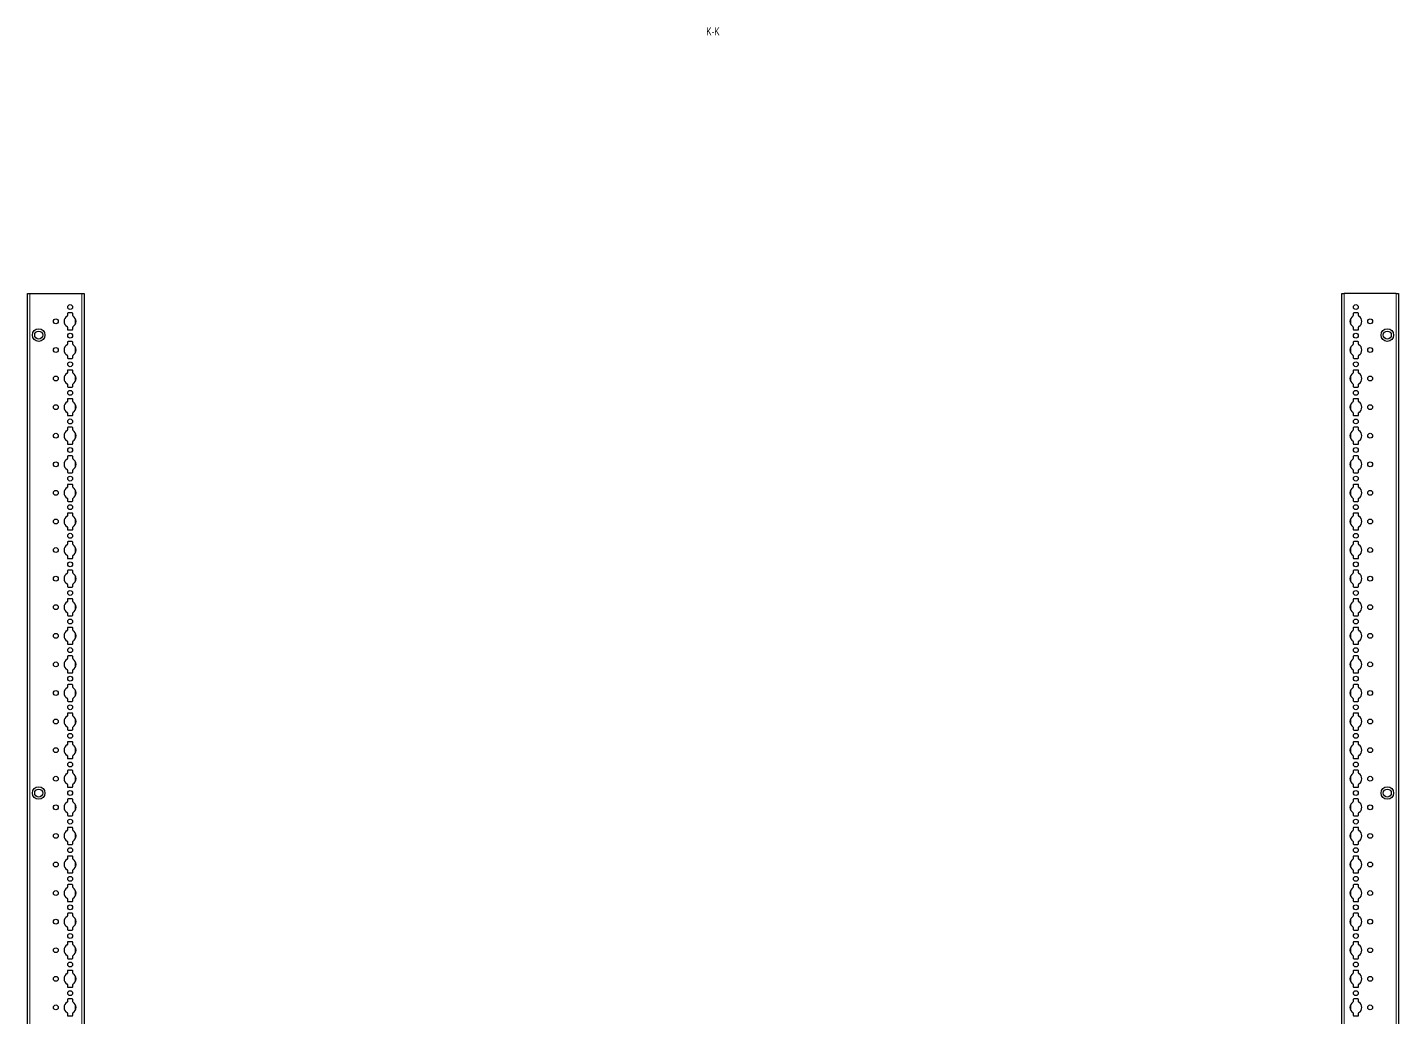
# Model space of a CAD drawing. Header units: millimetres. Extents: x -199 to 5201, y -2247 to 1507.
# Drawn here: x 4002 to 5201, y 14 to 880 of the extents above; entities that cross this region are included whole.
import ezdxf

# ---------------------------------------------------------------- set-up
doc = ezdxf.new("R2010")
doc.units = ezdxf.units.MM
doc.layers.add('FORMAT', color=7, linetype='Continuous')
doc.styles.add('SLDTEXTSTYLE0', font='TXT', dxfattribs={"width": 0.75})

msp = doc.modelspace()

# ---------------------------------------------------------------- linework, layer by layer
at = {"color": 7, "linetype": 'Continuous', "lineweight": 25}
for p, q in [((4001.63, -851.79), (4001.63, 647.21)), ((4001.63, 647.21), (4003.63, 647.21)), ((4003.63, 647.21), (4049.33, 647.21)), ((4049.33, 647.21), (4051.33, 647.21)), ((4051.33, 647.21), (4051.33, -851.79)), ((5151.33, -851.79), (5151.33, 647.21)), ((5151.33, 647.21), (5153.33, 647.21)), ((5199.03, 647.21), (5153.33, 647.21)), ((5199.03, 647.21), (5201.03, 647.21)), ((5201.03, 647.21), (5201.03, -851.79)), ((4036.68, 629.61), (4036.68, 627.73)), ((4040.78, 630.11), (4037.18, 630.11)), ((4041.28, 627.73), (4041.28, 629.61)), ((5161.38, 629.61), (5161.38, 627.73)), ((5165.48, 630.11), (5161.88, 630.11)), ((5165.98, 627.73), (5165.98, 629.61)), ((4036.68, 617.68), (4036.68, 615.81)), ((4037.18, 615.31), (4040.78, 615.31)), ((4041.28, 615.81), (4041.28, 617.68)), ((5161.38, 617.68), (5161.38, 615.81)), ((5161.88, 615.31), (5165.48, 615.31)), ((5165.98, 615.81), (5165.98, 617.68)), ((4036.68, 604.61), (4036.68, 602.73)), ((4040.78, 605.11), (4037.18, 605.11)), ((4041.28, 602.73), (4041.28, 604.61)), ((5161.38, 604.61), (5161.38, 602.73)), ((5165.48, 605.11), (5161.88, 605.11)), ((5165.98, 602.73), (5165.98, 604.61)), ((4036.68, 592.68), (4036.68, 590.81)), ((4037.18, 590.31), (4040.78, 590.31)), ((4041.28, 590.81), (4041.28, 592.68)), ((5161.38, 592.68), (5161.38, 590.81)), ((5161.88, 590.31), (5165.48, 590.31)), ((5165.98, 590.81), (5165.98, 592.68)), ((4036.68, 579.61), (4036.68, 577.73)), ((4040.78, 580.11), (4037.18, 580.11)), ((4041.28, 577.73), (4041.28, 579.61)), ((5161.38, 579.61), (5161.38, 577.73)), ((5165.48, 580.11), (5161.88, 580.11)), ((5165.98, 577.73), (5165.98, 579.61)), ((4036.68, 567.68), (4036.68, 565.81)), ((4037.18, 565.31), (4040.78, 565.31)), ((4041.28, 565.81), (4041.28, 567.68)), ((5161.38, 567.68), (5161.38, 565.81)), ((5161.88, 565.31), (5165.48, 565.31)), ((5165.98, 565.81), (5165.98, 567.68)), ((4036.68, 554.61), (4036.68, 552.73)), ((4040.78, 555.11), (4037.18, 555.11)), ((4041.28, 552.73), (4041.28, 554.61)), ((5161.38, 554.61), (5161.38, 552.73)), ((5165.48, 555.11), (5161.88, 555.11)), ((5165.98, 552.73), (5165.98, 554.61)), ((4036.68, 542.68), (4036.68, 540.81)), ((4037.18, 540.31), (4040.78, 540.31)), ((4041.28, 540.81), (4041.28, 542.68)), ((5161.38, 542.68), (5161.38, 540.81)), ((5161.88, 540.31), (5165.48, 540.31)), ((5165.98, 540.81), (5165.98, 542.68)), ((4036.68, 529.61), (4036.68, 527.73)), ((4040.78, 530.11), (4037.18, 530.11)), ((4041.28, 527.73), (4041.28, 529.61)), ((5161.38, 529.61), (5161.38, 527.73)), ((5165.48, 530.11), (5161.88, 530.11)), ((5165.98, 527.73), (5165.98, 529.61)), ((4036.68, 517.68), (4036.68, 515.81)), ((4041.28, 515.81), (4041.28, 517.68)), ((5161.38, 517.68), (5161.38, 515.81)), ((5165.98, 515.81), (5165.98, 517.68)), ((4036.68, 504.61), (4036.68, 502.73)), ((4037.18, 515.31), (4040.78, 515.31)), ((4040.78, 505.11), (4037.18, 505.11)), ((4041.28, 502.73), (4041.28, 504.61)), ((5161.38, 504.61), (5161.38, 502.73)), ((5161.88, 515.31), (5165.48, 515.31)), ((5165.48, 505.11), (5161.88, 505.11)), ((5165.98, 502.73), (5165.98, 504.61)), ((4036.68, 492.68), (4036.68, 490.81)), ((4041.28, 490.81), (4041.28, 492.68)), ((5161.38, 492.68), (5161.38, 490.81)), ((5165.98, 490.81), (5165.98, 492.68)), ((4037.18, 490.31), (4040.78, 490.31)), ((4040.78, 480.11), (4037.18, 480.11)), ((5161.88, 490.31), (5165.48, 490.31)), ((5165.48, 480.11), (5161.88, 480.11)), ((4036.68, 479.61), (4036.68, 477.73)), ((4041.28, 477.73), (4041.28, 479.61)), ((5161.38, 479.61), (5161.38, 477.73)), ((5165.98, 477.73), (5165.98, 479.61)), ((4036.68, 467.68), (4036.68, 465.81)), ((4037.18, 465.31), (4040.78, 465.31)), ((4041.28, 465.81), (4041.28, 467.68)), ((5161.38, 467.68), (5161.38, 465.81)), ((5161.88, 465.31), (5165.48, 465.31)), ((5165.98, 465.81), (5165.98, 467.68)), ((4036.68, 454.61), (4036.68, 452.73)), ((4040.78, 455.11), (4037.18, 455.11)), ((4041.28, 452.73), (4041.28, 454.61)), ((5161.38, 454.61), (5161.38, 452.73)), ((5165.48, 455.11), (5161.88, 455.11)), ((5165.98, 452.73), (5165.98, 454.61)), ((4036.68, 442.68), (4036.68, 440.81)), ((4037.18, 440.31), (4040.78, 440.31)), ((4041.28, 440.81), (4041.28, 442.68)), ((5161.38, 442.68), (5161.38, 440.81)), ((5161.88, 440.31), (5165.48, 440.31)), ((5165.98, 440.81), (5165.98, 442.68)), ((4036.68, 429.61), (4036.68, 427.73)), ((4040.78, 430.11), (4037.18, 430.11)), ((4041.28, 427.73), (4041.28, 429.61)), ((5161.38, 429.61), (5161.38, 427.73)), ((5165.48, 430.11), (5161.88, 430.11)), ((5165.98, 427.73), (5165.98, 429.61)), ((4036.68, 417.68), (4036.68, 415.81)), ((4037.18, 415.31), (4040.78, 415.31)), ((4041.28, 415.81), (4041.28, 417.68)), ((5161.38, 417.68), (5161.38, 415.81)), ((5161.88, 415.31), (5165.48, 415.31)), ((5165.98, 415.81), (5165.98, 417.68)), ((4036.68, 404.61), (4036.68, 402.73)), ((4040.78, 405.11), (4037.18, 405.11)), ((4041.28, 402.73), (4041.28, 404.61)), ((5161.38, 404.61), (5161.38, 402.73)), ((5165.48, 405.11), (5161.88, 405.11)), ((5165.98, 402.73), (5165.98, 404.61)), ((4036.68, 392.68), (4036.68, 390.81)), ((4037.18, 390.31), (4040.78, 390.31)), ((4041.28, 390.81), (4041.28, 392.68)), ((5161.38, 392.68), (5161.38, 390.81)), ((5161.88, 390.31), (5165.48, 390.31)), ((5165.98, 390.81), (5165.98, 392.68)), ((4036.68, 379.61), (4036.68, 377.73)), ((4040.78, 380.11), (4037.18, 380.11)), ((4041.28, 377.73), (4041.28, 379.61)), ((5161.38, 379.61), (5161.38, 377.73)), ((5165.48, 380.11), (5161.88, 380.11)), ((5165.98, 377.73), (5165.98, 379.61)), ((4036.68, 367.68), (4036.68, 365.81)), ((4037.18, 365.31), (4040.78, 365.31)), ((4041.28, 365.81), (4041.28, 367.68)), ((5161.38, 367.68), (5161.38, 365.81)), ((5161.88, 365.31), (5165.48, 365.31)), ((5165.98, 365.81), (5165.98, 367.68)), ((4036.68, 354.61), (4036.68, 352.73)), ((4040.78, 355.11), (4037.18, 355.11)), ((4041.28, 352.73), (4041.28, 354.61)), ((5161.38, 354.61), (5161.38, 352.73)), ((5165.48, 355.11), (5161.88, 355.11)), ((5165.98, 352.73), (5165.98, 354.61)), ((4036.68, 342.68), (4036.68, 340.81)), ((4037.18, 340.31), (4040.78, 340.31)), ((4041.28, 340.81), (4041.28, 342.68)), ((5161.38, 342.68), (5161.38, 340.81)), ((5161.88, 340.31), (5165.48, 340.31)), ((5165.98, 340.81), (5165.98, 342.68)), ((4036.68, 329.61), (4036.68, 327.73)), ((4040.78, 330.11), (4037.18, 330.11)), ((4041.28, 327.73), (4041.28, 329.61)), ((5161.38, 329.61), (5161.38, 327.73)), ((5165.48, 330.11), (5161.88, 330.11)), ((5165.98, 327.73), (5165.98, 329.61)), ((4036.68, 317.68), (4036.68, 315.81)), ((4037.18, 315.31), (4040.78, 315.31)), ((4041.28, 315.81), (4041.28, 317.68)), ((5161.38, 317.68), (5161.38, 315.81)), ((5161.88, 315.31), (5165.48, 315.31)), ((5165.98, 315.81), (5165.98, 317.68)), ((4036.68, 304.61), (4036.68, 302.73)), ((4040.78, 305.11), (4037.18, 305.11)), ((4041.28, 302.73), (4041.28, 304.61)), ((5161.38, 304.61), (5161.38, 302.73)), ((5165.48, 305.11), (5161.88, 305.11)), ((5165.98, 302.73), (5165.98, 304.61)), ((4036.68, 292.68), (4036.68, 290.81)), ((4037.18, 290.31), (4040.78, 290.31)), ((4041.28, 290.81), (4041.28, 292.68)), ((5161.38, 292.68), (5161.38, 290.81)), ((5161.88, 290.31), (5165.48, 290.31)), ((5165.98, 290.81), (5165.98, 292.68)), ((4036.68, 279.61), (4036.68, 277.73)), ((4040.78, 280.11), (4037.18, 280.11)), ((4041.28, 277.73), (4041.28, 279.61)), ((5161.38, 279.61), (5161.38, 277.73)), ((5165.48, 280.11), (5161.88, 280.11)), ((5165.98, 277.73), (5165.98, 279.61)), ((4036.68, 267.68), (4036.68, 265.81)), ((4037.18, 265.31), (4040.78, 265.31)), ((4041.28, 265.81), (4041.28, 267.68)), ((5161.38, 267.68), (5161.38, 265.81)), ((5161.88, 265.31), (5165.48, 265.31)), ((5165.98, 265.81), (5165.98, 267.68)), ((4036.68, 254.61), (4036.68, 252.73)), ((4040.78, 255.11), (4037.18, 255.11)), ((4041.28, 252.73), (4041.28, 254.61)), ((5161.38, 254.61), (5161.38, 252.73)), ((5165.48, 255.11), (5161.88, 255.11)), ((5165.98, 252.73), (5165.98, 254.61)), ((4036.68, 242.68), (4036.68, 240.81)), ((4037.18, 240.31), (4040.78, 240.31)), ((4041.28, 240.81), (4041.28, 242.68)), ((5161.38, 242.68), (5161.38, 240.81)), ((5161.88, 240.31), (5165.48, 240.31)), ((5165.98, 240.81), (5165.98, 242.68)), ((4036.68, 229.61), (4036.68, 227.73)), ((4040.78, 230.11), (4037.18, 230.11)), ((4041.28, 227.73), (4041.28, 229.61)), ((5161.38, 229.61), (5161.38, 227.73)), ((5165.48, 230.11), (5161.88, 230.11)), ((5165.98, 227.73), (5165.98, 229.61)), ((4036.68, 217.68), (4036.68, 215.81)), ((4041.28, 215.81), (4041.28, 217.68)), ((5161.38, 217.68), (5161.38, 215.81)), ((5165.98, 215.81), (5165.98, 217.68)), ((4036.68, 204.61), (4036.68, 202.73)), ((4037.18, 215.31), (4040.78, 215.31)), ((4040.78, 205.11), (4037.18, 205.11)), ((4041.28, 202.73), (4041.28, 204.61)), ((5161.38, 204.61), (5161.38, 202.73)), ((5161.88, 215.31), (5165.48, 215.31)), ((5165.48, 205.11), (5161.88, 205.11)), ((5165.98, 202.73), (5165.98, 204.61)), ((4036.68, 192.68), (4036.68, 190.81)), ((4041.28, 190.81), (4041.28, 192.68)), ((5161.38, 192.68), (5161.38, 190.81)), ((5165.98, 190.81), (5165.98, 192.68)), ((4037.18, 190.31), (4040.78, 190.31)), ((4040.78, 180.11), (4037.18, 180.11)), ((5161.88, 190.31), (5165.48, 190.31)), ((5165.48, 180.11), (5161.88, 180.11)), ((4036.68, 179.61), (4036.68, 177.73)), ((4041.28, 177.73), (4041.28, 179.61)), ((5161.38, 179.61), (5161.38, 177.73)), ((5165.98, 177.73), (5165.98, 179.61)), ((4036.68, 167.68), (4036.68, 165.81)), ((4037.18, 165.31), (4040.78, 165.31)), ((4041.28, 165.81), (4041.28, 167.68)), ((5161.38, 167.68), (5161.38, 165.81)), ((5161.88, 165.31), (5165.48, 165.31)), ((5165.98, 165.81), (5165.98, 167.68)), ((4036.68, 154.61), (4036.68, 152.73)), ((4040.78, 155.11), (4037.18, 155.11)), ((4041.28, 152.73), (4041.28, 154.61)), ((5161.38, 154.61), (5161.38, 152.73)), ((5165.48, 155.11), (5161.88, 155.11)), ((5165.98, 152.73), (5165.98, 154.61)), ((4036.68, 142.68), (4036.68, 140.81)), ((4037.18, 140.31), (4040.78, 140.31)), ((4041.28, 140.81), (4041.28, 142.68)), ((5161.38, 142.68), (5161.38, 140.81)), ((5161.88, 140.31), (5165.48, 140.31)), ((5165.98, 140.81), (5165.98, 142.68)), ((4036.68, 129.61), (4036.68, 127.73)), ((4040.78, 130.11), (4037.18, 130.11)), ((4041.28, 127.73), (4041.28, 129.61)), ((5161.38, 129.61), (5161.38, 127.73)), ((5165.48, 130.11), (5161.88, 130.11)), ((5165.98, 127.73), (5165.98, 129.61)), ((4036.68, 117.68), (4036.68, 115.81)), ((4037.18, 115.31), (4040.78, 115.31)), ((4041.28, 115.81), (4041.28, 117.68)), ((5161.38, 117.68), (5161.38, 115.81)), ((5161.88, 115.31), (5165.48, 115.31)), ((5165.98, 115.81), (5165.98, 117.68)), ((4036.68, 104.61), (4036.68, 102.73)), ((4040.78, 105.11), (4037.18, 105.11)), ((4041.28, 102.73), (4041.28, 104.61)), ((5161.38, 104.61), (5161.38, 102.73)), ((5165.48, 105.11), (5161.88, 105.11)), ((5165.98, 102.73), (5165.98, 104.61)), ((4036.68, 92.68), (4036.68, 90.81)), ((4037.18, 90.31), (4040.78, 90.31)), ((4041.28, 90.81), (4041.28, 92.68)), ((5161.38, 92.68), (5161.38, 90.81)), ((5161.88, 90.31), (5165.48, 90.31)), ((5165.98, 90.81), (5165.98, 92.68)), ((4036.68, 79.61), (4036.68, 77.73)), ((4040.78, 80.11), (4037.18, 80.11)), ((4041.28, 77.73), (4041.28, 79.61)), ((5161.38, 79.61), (5161.38, 77.73)), ((5165.48, 80.11), (5161.88, 80.11)), ((5165.98, 77.73), (5165.98, 79.61)), ((4036.68, 67.68), (4036.68, 65.81)), ((4037.18, 65.31), (4040.78, 65.31)), ((4041.28, 65.81), (4041.28, 67.68)), ((5161.38, 67.68), (5161.38, 65.81)), ((5161.88, 65.31), (5165.48, 65.31)), ((5165.98, 65.81), (5165.98, 67.68)), ((4036.68, 54.61), (4036.68, 52.73)), ((4040.78, 55.11), (4037.18, 55.11)), ((4041.28, 52.73), (4041.28, 54.61)), ((5161.38, 54.61), (5161.38, 52.73)), ((5165.48, 55.11), (5161.88, 55.11)), ((5165.98, 52.73), (5165.98, 54.61)), ((4036.68, 42.68), (4036.68, 40.81)), ((4037.18, 40.31), (4040.78, 40.31)), ((4041.28, 40.81), (4041.28, 42.68)), ((5161.38, 42.68), (5161.38, 40.81)), ((5161.88, 40.31), (5165.48, 40.31)), ((5165.98, 40.81), (5165.98, 42.68)), ((4036.68, 29.61), (4036.68, 27.73)), ((4040.78, 30.11), (4037.18, 30.11)), ((4041.28, 27.73), (4041.28, 29.61)), ((5161.38, 29.61), (5161.38, 27.73)), ((5165.48, 30.11), (5161.88, 30.11)), ((5165.98, 27.73), (5165.98, 29.61)), ((4036.68, 17.68), (4036.68, 15.81)), ((4037.18, 15.31), (4040.78, 15.31)), ((4041.28, 15.81), (4041.28, 17.68)), ((5161.38, 17.68), (5161.38, 15.81)), ((5161.88, 15.31), (5165.48, 15.31)), ((5165.98, 15.81), (5165.98, 17.68))]:
    msp.add_line(p, q, dxfattribs=at)
at = {"color": 8, "linetype": 'Continuous', "lineweight": 18}
for p, q in [((4003.63, 647.21), (4003.63, -851.79)), ((4049.33, -851.79), (4049.33, 647.21)), ((5153.33, 647.21), (5153.33, -851.79)), ((5199.03, -851.79), (5199.03, 647.21)), ((4043.48, 620), (4043.48, 625.41)), ((5159.18, 625.41), (5159.18, 620)), ((4043.48, 595), (4043.48, 600.41)), ((5159.18, 600.41), (5159.18, 595)), ((4043.48, 570), (4043.48, 575.41)), ((5159.18, 575.41), (5159.18, 570)), ((4043.48, 545), (4043.48, 550.41)), ((5159.18, 550.41), (5159.18, 545)), ((4043.48, 520), (4043.48, 525.41)), ((5159.18, 525.41), (5159.18, 520)), ((4043.48, 495), (4043.48, 500.41)), ((5159.18, 500.41), (5159.18, 495)), ((4043.48, 470), (4043.48, 475.41)), ((5159.18, 475.41), (5159.18, 470)), ((4043.48, 445), (4043.48, 450.41)), ((5159.18, 450.41), (5159.18, 445)), ((4043.48, 420), (4043.48, 425.41)), ((5159.18, 425.41), (5159.18, 420)), ((4043.48, 395), (4043.48, 400.41)), ((5159.18, 400.41), (5159.18, 395)), ((4043.48, 370), (4043.48, 375.41)), ((5159.18, 375.41), (5159.18, 370)), ((4043.48, 345), (4043.48, 350.41)), ((5159.18, 350.41), (5159.18, 345)), ((4043.48, 320), (4043.48, 325.41)), ((5159.18, 325.41), (5159.18, 320)), ((4043.48, 295), (4043.48, 300.41)), ((5159.18, 300.41), (5159.18, 295)), ((4043.48, 270), (4043.48, 275.41)), ((5159.18, 275.41), (5159.18, 270)), ((4043.48, 245), (4043.48, 250.41)), ((5159.18, 250.41), (5159.18, 245)), ((4043.48, 220), (4043.48, 225.41)), ((5159.18, 225.41), (5159.18, 220)), ((4043.48, 195), (4043.48, 200.41)), ((5159.18, 200.41), (5159.18, 195)), ((4043.48, 170), (4043.48, 175.41)), ((5159.18, 175.41), (5159.18, 170)), ((4043.48, 145), (4043.48, 150.41)), ((5159.18, 150.41), (5159.18, 145)), ((4043.48, 120), (4043.48, 125.41)), ((5159.18, 125.41), (5159.18, 120)), ((4043.48, 95), (4043.48, 100.41)), ((5159.18, 100.41), (5159.18, 95)), ((4043.48, 70), (4043.48, 75.41)), ((5159.18, 75.41), (5159.18, 70)), ((4043.48, 45), (4043.48, 50.41)), ((5159.18, 50.41), (5159.18, 45)), ((4043.48, 20), (4043.48, 25.41)), ((5159.18, 25.41), (5159.18, 20))]:
    msp.add_line(p, q, dxfattribs=at)
at = {"color": 7, "linetype": 'Continuous', "lineweight": 25}
for centre, radius in [((4038.98, 635.21), 2.13), ((5163.68, 635.21), 2.12), ((4026.48, 622.71), 2.12), ((5176.18, 622.71), 2.12), ((4011.48, 610.71), 5.5), ((4011.48, 610.71), 3.5), ((4038.98, 610.21), 2.13), ((5163.68, 610.21), 2.12), ((5191.18, 610.71), 5.5), ((5191.18, 610.71), 3.5), ((4026.48, 597.71), 2.12), ((5176.18, 597.71), 2.12), ((4038.98, 585.21), 2.13), ((5163.68, 585.21), 2.12), ((4026.48, 572.71), 2.12), ((5176.18, 572.71), 2.12), ((4038.98, 560.21), 2.13), ((5163.68, 560.21), 2.12), ((4026.48, 547.71), 2.12), ((5176.18, 547.71), 2.12), ((4038.98, 535.21), 2.13), ((5163.68, 535.21), 2.12), ((4026.48, 522.71), 2.12), ((5176.18, 522.71), 2.12), ((4038.98, 510.21), 2.13), ((5163.68, 510.21), 2.12), ((4026.48, 497.71), 2.12), ((5176.18, 497.71), 2.12), ((4038.98, 485.21), 2.13), ((5163.68, 485.21), 2.12), ((4026.48, 472.71), 2.12), ((5176.18, 472.71), 2.12), ((4038.98, 460.21), 2.13), ((5163.68, 460.21), 2.12), ((4026.48, 447.71), 2.12), ((5176.18, 447.71), 2.12), ((4038.98, 435.21), 2.13), ((5163.68, 435.21), 2.12), ((4026.48, 422.71), 2.12), ((5176.18, 422.71), 2.12), ((4038.98, 410.21), 2.13), ((5163.68, 410.21), 2.12), ((4026.48, 397.71), 2.12), ((5176.18, 397.71), 2.12), ((4038.98, 385.21), 2.13), ((5163.68, 385.21), 2.12), ((4026.48, 372.71), 2.12), ((5176.18, 372.71), 2.12), ((4038.98, 360.21), 2.13), ((5163.68, 360.21), 2.12), ((4026.48, 347.71), 2.12), ((5176.18, 347.71), 2.12), ((4038.98, 335.21), 2.13), ((5163.68, 335.21), 2.12), ((4026.48, 322.71), 2.12), ((5176.18, 322.71), 2.13), ((4038.98, 310.21), 2.13), ((5163.68, 310.21), 2.12), ((4026.48, 297.71), 2.12), ((5176.18, 297.71), 2.13), ((4038.98, 285.21), 2.13), ((5163.68, 285.21), 2.12), ((4026.48, 272.71), 2.12), ((5176.18, 272.71), 2.13), ((4038.98, 260.21), 2.13), ((5163.68, 260.21), 2.12), ((4026.48, 247.71), 2.12), ((5176.18, 247.71), 2.13), ((4038.98, 235.21), 2.13), ((5163.68, 235.21), 2.12), ((4026.48, 222.71), 2.12), ((5176.18, 222.71), 2.13), ((4011.48, 210.21), 5.5), ((4011.48, 210.21), 3.5), ((4038.98, 210.21), 2.13), ((5163.68, 210.21), 2.12), ((5191.18, 210.21), 5.5), ((5191.18, 210.21), 3.5), ((4026.48, 197.71), 2.12), ((5176.18, 197.71), 2.12), ((4038.98, 185.21), 2.13), ((5163.68, 185.21), 2.12), ((4026.48, 172.71), 2.12), ((5176.18, 172.71), 2.12), ((4038.98, 160.21), 2.13), ((5163.68, 160.21), 2.12), ((4026.48, 147.71), 2.12), ((5176.18, 147.71), 2.12), ((4038.98, 135.21), 2.13), ((5163.68, 135.21), 2.12), ((4026.48, 122.71), 2.12), ((5176.18, 122.71), 2.12), ((4038.98, 110.21), 2.13), ((5163.68, 110.21), 2.12), ((4026.48, 97.71), 2.12), ((5176.18, 97.71), 2.12), ((4038.98, 85.21), 2.13), ((5163.68, 85.21), 2.12), ((4026.48, 72.71), 2.12), ((5176.18, 72.71), 2.12), ((4038.98, 60.21), 2.13), ((5163.68, 60.21), 2.12), ((4026.48, 47.71), 2.12), ((5176.18, 47.71), 2.12), ((4038.98, 35.21), 2.13), ((5163.68, 35.21), 2.12), ((4026.48, 22.71), 2.12), ((5176.18, 22.71), 2.12)]:
    msp.add_circle(centre, radius, dxfattribs=at)
for centre, radius, start, end in [((4038.98, 622.71), 5.25, 119.14074, 240.85926), ((4036.18, 627.73), 0.5, 299.14074, 0), ((4037.18, 629.61), 0.5, 90, 180), ((4040.78, 629.61), 0.5, 0, 90), ((4041.78, 627.73), 0.5, 180, 240.85926), ((4038.98, 622.71), 5.25, 299.14074, 60.85926), ((5163.68, 622.71), 5.25, 119.14074, 240.85926), ((5160.88, 627.73), 0.5, 299.14074, 0), ((5161.88, 629.61), 0.5, 90, 180), ((5165.48, 629.61), 0.5, 0, 90), ((5166.48, 627.73), 0.5, 180, 240.85926), ((5163.68, 622.71), 5.25, 299.14074, 60.85926), ((4036.18, 617.68), 0.5, 0, 60.85926), ((4037.18, 615.81), 0.5, 180, 270), ((4040.78, 615.81), 0.5, 270, 0), ((4041.78, 617.68), 0.5, 119.14074, 180), ((5160.88, 617.68), 0.5, 0, 60.85926), ((5161.88, 615.81), 0.5, 180, 270), ((5165.48, 615.81), 0.5, 270, 0), ((5166.48, 617.68), 0.5, 119.14074, 180), ((4038.98, 597.71), 5.25, 119.14074, 240.85926), ((4036.18, 602.73), 0.5, 299.14074, 0), ((4037.18, 604.61), 0.5, 90, 180), ((4040.78, 604.61), 0.5, 0, 90), ((4041.78, 602.73), 0.5, 180, 240.85926), ((4038.98, 597.71), 5.25, 299.14074, 60.85926), ((5163.68, 597.71), 5.25, 119.14074, 240.85926), ((5160.88, 602.73), 0.5, 299.14074, 0), ((5161.88, 604.61), 0.5, 90, 180), ((5165.48, 604.61), 0.5, 0, 90), ((5166.48, 602.73), 0.5, 180, 240.85926), ((5163.68, 597.71), 5.25, 299.14074, 60.85926), ((4036.18, 592.68), 0.5, 0, 60.85926), ((4037.18, 590.81), 0.5, 180, 270), ((4040.78, 590.81), 0.5, 270, 0), ((4041.78, 592.68), 0.5, 119.14074, 180), ((5160.88, 592.68), 0.5, 0, 60.85926), ((5161.88, 590.81), 0.5, 180, 270), ((5165.48, 590.81), 0.5, 270, 0), ((5166.48, 592.68), 0.5, 119.14074, 180), ((4038.98, 572.71), 5.25, 119.14074, 240.85926), ((4036.18, 577.73), 0.5, 299.14074, 0), ((4037.18, 579.61), 0.5, 90, 180), ((4040.78, 579.61), 0.5, 0, 90), ((4041.78, 577.73), 0.5, 180, 240.85926), ((4038.98, 572.71), 5.25, 299.14074, 60.85926), ((5163.68, 572.71), 5.25, 119.14074, 240.85926), ((5160.88, 577.73), 0.5, 299.14074, 0), ((5161.88, 579.61), 0.5, 90, 180), ((5165.48, 579.61), 0.5, 0, 90), ((5166.48, 577.73), 0.5, 180, 240.85926), ((5163.68, 572.71), 5.25, 299.14074, 60.85926), ((4036.18, 567.68), 0.5, 0, 60.85926), ((4037.18, 565.81), 0.5, 180, 270), ((4040.78, 565.81), 0.5, 270, 0), ((4041.78, 567.68), 0.5, 119.14074, 180), ((5160.88, 567.68), 0.5, 0, 60.85926), ((5161.88, 565.81), 0.5, 180, 270), ((5165.48, 565.81), 0.5, 270, 0), ((5166.48, 567.68), 0.5, 119.14074, 180), ((4038.98, 547.71), 5.25, 119.14074, 240.85926), ((4036.18, 552.73), 0.5, 299.14074, 0), ((4037.18, 554.61), 0.5, 90, 180), ((4040.78, 554.61), 0.5, 0, 90), ((4041.78, 552.73), 0.5, 180, 240.85926), ((4038.98, 547.71), 5.25, 299.14074, 60.85926), ((5163.68, 547.71), 5.25, 119.14074, 240.85926), ((5160.88, 552.73), 0.5, 299.14074, 0), ((5161.88, 554.61), 0.5, 90, 180), ((5165.48, 554.61), 0.5, 0, 90), ((5166.48, 552.73), 0.5, 180, 240.85926), ((5163.68, 547.71), 5.25, 299.14074, 60.85926), ((4036.18, 542.68), 0.5, 0, 60.85926), ((4037.18, 540.81), 0.5, 180, 270), ((4040.78, 540.81), 0.5, 270, 0), ((4041.78, 542.68), 0.5, 119.14074, 180), ((5160.88, 542.68), 0.5, 0, 60.85926), ((5161.88, 540.81), 0.5, 180, 270), ((5165.48, 540.81), 0.5, 270, 0), ((5166.48, 542.68), 0.5, 119.14074, 180), ((4037.18, 529.61), 0.5, 90, 180), ((4040.78, 529.61), 0.5, 0, 90), ((5161.88, 529.61), 0.5, 90, 180), ((5165.48, 529.61), 0.5, 0, 90), ((4038.98, 522.71), 5.25, 119.14074, 240.85926), ((4036.18, 527.73), 0.5, 299.14074, 0), ((4036.18, 517.68), 0.5, 0, 60.85926), ((4037.18, 515.81), 0.5, 180, 270), ((4040.78, 515.81), 0.5, 270, 0), ((4041.78, 527.73), 0.5, 180, 240.85926), ((4041.78, 517.68), 0.5, 119.14074, 180), ((4038.98, 522.71), 5.25, 299.14074, 60.85926), ((5163.68, 522.71), 5.25, 119.14074, 240.85926), ((5160.88, 527.73), 0.5, 299.14074, 0), ((5160.88, 517.68), 0.5, 0, 60.85926), ((5161.88, 515.81), 0.5, 180, 270), ((5165.48, 515.81), 0.5, 270, 0), ((5166.48, 527.73), 0.5, 180, 240.85926), ((5166.48, 517.68), 0.5, 119.14074, 180), ((5163.68, 522.71), 5.25, 299.14074, 60.85926), ((4037.18, 504.61), 0.5, 90, 180), ((4040.78, 504.61), 0.5, 0, 90), ((5161.88, 504.61), 0.5, 90, 180), ((5165.48, 504.61), 0.5, 0, 90), ((4038.98, 497.71), 5.25, 119.14074, 240.85926), ((4036.18, 502.73), 0.5, 299.14074, 0), ((4036.18, 492.68), 0.5, 0, 60.85926), ((4041.78, 502.73), 0.5, 180, 240.85926), ((4041.78, 492.68), 0.5, 119.14074, 180), ((4038.98, 497.71), 5.25, 299.14074, 60.85926), ((5163.68, 497.71), 5.25, 119.14074, 240.85926), ((5160.88, 502.73), 0.5, 299.14074, 0), ((5160.88, 492.68), 0.5, 0, 60.85926), ((5166.48, 502.73), 0.5, 180, 240.85926), ((5166.48, 492.68), 0.5, 119.14074, 180), ((5163.68, 497.71), 5.25, 299.14074, 60.85926), ((4037.18, 490.81), 0.5, 180, 270), ((4037.18, 479.61), 0.5, 90, 180), ((4040.78, 490.81), 0.5, 270, 0), ((4040.78, 479.61), 0.5, 0, 90), ((5161.88, 490.81), 0.5, 180, 270), ((5161.88, 479.61), 0.5, 90, 180), ((5165.48, 490.81), 0.5, 270, 0), ((5165.48, 479.61), 0.5, 0, 90), ((4038.98, 472.71), 5.25, 119.14074, 240.85926), ((4036.18, 477.73), 0.5, 299.14074, 0), ((4036.18, 467.68), 0.5, 0, 60.85926), ((4041.78, 477.73), 0.5, 180, 240.85926), ((4041.78, 467.68), 0.5, 119.14074, 180), ((4038.98, 472.71), 5.25, 299.14074, 60.85926), ((5163.68, 472.71), 5.25, 119.14074, 240.85926), ((5160.88, 477.73), 0.5, 299.14074, 0), ((5160.88, 467.68), 0.5, 0, 60.85926), ((5166.48, 477.73), 0.5, 180, 240.85926), ((5166.48, 467.68), 0.5, 119.14074, 180), ((5163.68, 472.71), 5.25, 299.14074, 60.85926), ((4037.18, 465.81), 0.5, 180, 270), ((4040.78, 465.81), 0.5, 270, 0), ((5161.88, 465.81), 0.5, 180, 270), ((5165.48, 465.81), 0.5, 270, 0), ((4038.98, 447.71), 5.25, 119.14074, 240.85926), ((4036.18, 452.73), 0.5, 299.14074, 0), ((4037.18, 454.61), 0.5, 90, 180), ((4040.78, 454.61), 0.5, 0, 90), ((4041.78, 452.73), 0.5, 180, 240.85926), ((4038.98, 447.71), 5.25, 299.14074, 60.85926), ((5163.68, 447.71), 5.25, 119.14074, 240.85926), ((5160.88, 452.73), 0.5, 299.14074, 0), ((5161.88, 454.61), 0.5, 90, 180), ((5165.48, 454.61), 0.5, 360, 90), ((5166.48, 452.73), 0.5, 180, 240.85926), ((5163.68, 447.71), 5.25, 299.14074, 60.85926), ((4036.18, 442.68), 0.5, 0, 60.85926), ((4037.18, 440.81), 0.5, 180, 270), ((4040.78, 440.81), 0.5, 270, 0), ((4041.78, 442.68), 0.5, 119.14074, 180), ((5160.88, 442.68), 0.5, 0, 60.85926), ((5161.88, 440.81), 0.5, 180, 270), ((5165.48, 440.81), 0.5, 270, 0), ((5166.48, 442.68), 0.5, 119.14074, 180), ((4038.98, 422.71), 5.25, 119.14074, 240.85926), ((4036.18, 427.73), 0.5, 299.14074, 0), ((4037.18, 429.61), 0.5, 90, 180), ((4040.78, 429.61), 0.5, 0, 90), ((4041.78, 427.73), 0.5, 180, 240.85926), ((4038.98, 422.71), 5.25, 299.14074, 60.85926), ((5163.68, 422.71), 5.25, 119.14074, 240.85926), ((5160.88, 427.73), 0.5, 299.14074, 0), ((5161.88, 429.61), 0.5, 90, 180), ((5165.48, 429.61), 0.5, 0, 90), ((5166.48, 427.73), 0.5, 180, 240.85926), ((5163.68, 422.71), 5.25, 299.14074, 60.85926), ((4036.18, 417.68), 0.5, 0, 60.85926), ((4037.18, 415.81), 0.5, 180, 270), ((4040.78, 415.81), 0.5, 270, 0), ((4041.78, 417.68), 0.5, 119.14074, 180), ((5160.88, 417.68), 0.5, 0, 60.85926), ((5161.88, 415.81), 0.5, 180, 270), ((5165.48, 415.81), 0.5, 270, 0), ((5166.48, 417.68), 0.5, 119.14074, 180), ((4038.98, 397.71), 5.25, 119.14074, 240.85926), ((4036.18, 402.73), 0.5, 299.14074, 0), ((4037.18, 404.61), 0.5, 90, 180), ((4040.78, 404.61), 0.5, 0, 90), ((4041.78, 402.73), 0.5, 180, 240.85926), ((4038.98, 397.71), 5.25, 299.14074, 60.85926), ((5163.68, 397.71), 5.25, 119.14074, 240.85926), ((5160.88, 402.73), 0.5, 299.14074, 0), ((5161.88, 404.61), 0.5, 90, 180), ((5165.48, 404.61), 0.5, 0, 90), ((5166.48, 402.73), 0.5, 180, 240.85926), ((5163.68, 397.71), 5.25, 299.14074, 60.85926), ((4036.18, 392.68), 0.5, 0, 60.85926), ((4037.18, 390.81), 0.5, 180, 270), ((4040.78, 390.81), 0.5, 270, 0), ((4041.78, 392.68), 0.5, 119.14074, 180), ((5160.88, 392.68), 0.5, 0, 60.85926), ((5161.88, 390.81), 0.5, 180, 270), ((5165.48, 390.81), 0.5, 270, 0), ((5166.48, 392.68), 0.5, 119.14074, 180), ((4038.98, 372.71), 5.25, 119.14074, 240.85926), ((4036.18, 377.73), 0.5, 299.14074, 0), ((4037.18, 379.61), 0.5, 90, 180), ((4040.78, 379.61), 0.5, 0, 90), ((4041.78, 377.73), 0.5, 180, 240.85926), ((4038.98, 372.71), 5.25, 299.14074, 60.85926), ((5163.68, 372.71), 5.25, 119.14074, 240.85926), ((5160.88, 377.73), 0.5, 299.14074, 0), ((5161.88, 379.61), 0.5, 90, 180), ((5165.48, 379.61), 0.5, 0, 90), ((5166.48, 377.73), 0.5, 180, 240.85926), ((5163.68, 372.71), 5.25, 299.14074, 60.85926), ((4036.18, 367.68), 0.5, 0, 60.85926), ((4037.18, 365.81), 0.5, 180, 270), ((4040.78, 365.81), 0.5, 270, 0), ((4041.78, 367.68), 0.5, 119.14074, 180), ((5160.88, 367.68), 0.5, 0, 60.85926), ((5161.88, 365.81), 0.5, 180, 270), ((5165.48, 365.81), 0.5, 270, 0), ((5166.48, 367.68), 0.5, 119.14074, 180), ((4038.98, 347.71), 5.25, 119.14074, 240.85926), ((4036.18, 352.73), 0.5, 299.14074, 0), ((4037.18, 354.61), 0.5, 90, 180), ((4040.78, 354.61), 0.5, 0, 90), ((4041.78, 352.73), 0.5, 180, 240.85926), ((4038.98, 347.71), 5.25, 299.14074, 60.85926), ((5163.68, 347.71), 5.25, 119.14074, 240.85926), ((5160.88, 352.73), 0.5, 299.14074, 0), ((5161.88, 354.61), 0.5, 90, 180), ((5165.48, 354.61), 0.5, 0, 90), ((5166.48, 352.73), 0.5, 180, 240.85926), ((5163.68, 347.71), 5.25, 299.14074, 60.85926), ((4036.18, 342.68), 0.5, 0, 60.85926), ((4037.18, 340.81), 0.5, 180, 270), ((4040.78, 340.81), 0.5, 270, 0), ((4041.78, 342.68), 0.5, 119.14074, 180), ((5160.88, 342.68), 0.5, 0, 60.85926), ((5161.88, 340.81), 0.5, 180, 270), ((5165.48, 340.81), 0.5, 270, 0), ((5166.48, 342.68), 0.5, 119.14074, 180), ((4038.98, 322.71), 5.25, 119.14074, 240.85926), ((4036.18, 327.73), 0.5, 299.14074, 0), ((4037.18, 329.61), 0.5, 90, 180), ((4040.78, 329.61), 0.5, 0, 90), ((4041.78, 327.73), 0.5, 180, 240.85926), ((4038.98, 322.71), 5.25, 299.14074, 60.85926), ((5163.68, 322.71), 5.25, 119.14074, 240.85926), ((5160.88, 327.73), 0.5, 299.14074, 0), ((5161.88, 329.61), 0.5, 90, 180), ((5165.48, 329.61), 0.5, 0, 90), ((5166.48, 327.73), 0.5, 180, 240.85926), ((5163.68, 322.71), 5.25, 299.14074, 60.85926), ((4036.18, 317.68), 0.5, 0, 60.85926), ((4037.18, 315.81), 0.5, 180, 270), ((4040.78, 315.81), 0.5, 270, 0), ((4041.78, 317.68), 0.5, 119.14074, 180), ((5160.88, 317.68), 0.5, 0, 60.85926), ((5161.88, 315.81), 0.5, 180, 270), ((5165.48, 315.81), 0.5, 270, 0), ((5166.48, 317.68), 0.5, 119.14074, 180), ((4038.98, 297.71), 5.25, 119.14074, 240.85926), ((4036.18, 302.73), 0.5, 299.14074, 0), ((4037.18, 304.61), 0.5, 90, 180), ((4040.78, 304.61), 0.5, 0, 90), ((4041.78, 302.73), 0.5, 180, 240.85926), ((4038.98, 297.71), 5.25, 299.14074, 60.85926), ((5163.68, 297.71), 5.25, 119.14074, 240.85926), ((5160.88, 302.73), 0.5, 299.14074, 0), ((5161.88, 304.61), 0.5, 90, 180), ((5165.48, 304.61), 0.5, 0, 90), ((5166.48, 302.73), 0.5, 180, 240.85926), ((5163.68, 297.71), 5.25, 299.14074, 60.85926), ((4036.18, 292.68), 0.5, 0, 60.85926), ((4037.18, 290.81), 0.5, 180, 270), ((4040.78, 290.81), 0.5, 270, 0), ((4041.78, 292.68), 0.5, 119.14074, 180), ((5160.88, 292.68), 0.5, 0, 60.85926), ((5161.88, 290.81), 0.5, 180, 270), ((5165.48, 290.81), 0.5, 270, 0), ((5166.48, 292.68), 0.5, 119.14074, 180), ((4038.98, 272.71), 5.25, 119.14074, 240.85926), ((4036.18, 277.73), 0.5, 299.14074, 0), ((4037.18, 279.61), 0.5, 90, 180), ((4040.78, 279.61), 0.5, 0, 90), ((4041.78, 277.73), 0.5, 180, 240.85926), ((4038.98, 272.71), 5.25, 299.14074, 60.85926), ((5163.68, 272.71), 5.25, 119.14074, 240.85926), ((5160.88, 277.73), 0.5, 299.14074, 0), ((5161.88, 279.61), 0.5, 90, 180), ((5165.48, 279.61), 0.5, 0, 90), ((5166.48, 277.73), 0.5, 180, 240.85926), ((5163.68, 272.71), 5.25, 299.14074, 60.85926), ((4036.18, 267.68), 0.5, 0, 60.85926), ((4037.18, 265.81), 0.5, 180, 270), ((4040.78, 265.81), 0.5, 270, 0), ((4041.78, 267.68), 0.5, 119.14074, 180), ((5160.88, 267.68), 0.5, 0, 60.85926), ((5161.88, 265.81), 0.5, 180, 270), ((5165.48, 265.81), 0.5, 270, 0), ((5166.48, 267.68), 0.5, 119.14074, 180), ((4038.98, 247.71), 5.25, 119.14074, 240.85926), ((4036.18, 252.73), 0.5, 299.14074, 0), ((4037.18, 254.61), 0.5, 90, 180), ((4040.78, 254.61), 0.5, 0, 90), ((4041.78, 252.73), 0.5, 180, 240.85926), ((4038.98, 247.71), 5.25, 299.14074, 60.85926), ((5163.68, 247.71), 5.25, 119.14074, 240.85926), ((5160.88, 252.73), 0.5, 299.14074, 0), ((5161.88, 254.61), 0.5, 90, 180), ((5165.48, 254.61), 0.5, 0, 90), ((5166.48, 252.73), 0.5, 180, 240.85926), ((5163.68, 247.71), 5.25, 299.14074, 60.85926), ((4036.18, 242.68), 0.5, 0, 60.85926), ((4037.18, 240.81), 0.5, 180, 270), ((4040.78, 240.81), 0.5, 270, 0), ((4041.78, 242.68), 0.5, 119.14074, 180), ((5160.88, 242.68), 0.5, 0, 60.85926), ((5161.88, 240.81), 0.5, 180, 270), ((5165.48, 240.81), 0.5, 270, 0), ((5166.48, 242.68), 0.5, 119.14074, 180), ((4037.18, 229.61), 0.5, 90, 180), ((4040.78, 229.61), 0.5, 0, 90), ((5161.88, 229.61), 0.5, 90, 180), ((5165.48, 229.61), 0.5, 0, 90), ((4038.98, 222.71), 5.25, 119.14074, 240.85926), ((4036.18, 227.73), 0.5, 299.14074, 0), ((4036.18, 217.68), 0.5, 0, 60.85926), ((4041.78, 227.73), 0.5, 180, 240.85926), ((4041.78, 217.68), 0.5, 119.14074, 180), ((4038.98, 222.71), 5.25, 299.14074, 60.85926), ((5163.68, 222.71), 5.25, 119.14074, 240.85926), ((5160.88, 227.73), 0.5, 299.14074, 0), ((5160.88, 217.68), 0.5, 0, 60.85926), ((5166.48, 227.73), 0.5, 180, 240.85926), ((5166.48, 217.68), 0.5, 119.14074, 180), ((5163.68, 222.71), 5.25, 299.14074, 60.85926), ((4037.18, 215.81), 0.5, 180, 270), ((4037.18, 204.61), 0.5, 90, 180), ((4040.78, 215.81), 0.5, 270, 0), ((4040.78, 204.61), 0.5, 0, 90), ((5161.88, 215.81), 0.5, 180, 270), ((5161.88, 204.61), 0.5, 90, 180), ((5165.48, 215.81), 0.5, 270, 0), ((5165.48, 204.61), 0.5, 0, 90), ((4038.98, 197.71), 5.25, 119.14074, 240.85926), ((4036.18, 202.73), 0.5, 299.14074, 0), ((4036.18, 192.68), 0.5, 0, 60.85926), ((4041.78, 202.73), 0.5, 180, 240.85926), ((4041.78, 192.68), 0.5, 119.14074, 180), ((4038.98, 197.71), 5.25, 299.14074, 60.85926), ((5163.68, 197.71), 5.25, 119.14074, 240.85926), ((5160.88, 202.73), 0.5, 299.14074, 0), ((5160.88, 192.68), 0.5, 0, 60.85926), ((5166.48, 202.73), 0.5, 180, 240.85926), ((5166.48, 192.68), 0.5, 119.14074, 180), ((5163.68, 197.71), 5.25, 299.14074, 60.85926), ((4037.18, 190.81), 0.5, 180, 270), ((4037.18, 179.61), 0.5, 90, 180), ((4040.78, 190.81), 0.5, 270, 0), ((4040.78, 179.61), 0.5, 360, 90), ((5161.88, 190.81), 0.5, 180, 270), ((5161.88, 179.61), 0.5, 90, 180), ((5165.48, 190.81), 0.5, 270, 0), ((5165.48, 179.61), 0.5, 0, 90), ((4038.98, 172.71), 5.25, 119.14074, 240.85926), ((4036.18, 177.73), 0.5, 299.14074, 0), ((4036.18, 167.68), 0.5, 0, 60.85926), ((4041.78, 177.73), 0.5, 180, 240.85926), ((4041.78, 167.68), 0.5, 119.14074, 180), ((4038.98, 172.71), 5.25, 299.14074, 60.85926), ((5163.68, 172.71), 5.25, 119.14074, 240.85926), ((5160.88, 177.73), 0.5, 299.14074, 0), ((5160.88, 167.68), 0.5, 0, 60.85926), ((5166.48, 177.73), 0.5, 180, 240.85926), ((5166.48, 167.68), 0.5, 119.14074, 180), ((5163.68, 172.71), 5.25, 299.14074, 60.85926), ((4037.18, 165.81), 0.5, 180, 270), ((4040.78, 165.81), 0.5, 270, 0), ((5161.88, 165.81), 0.5, 180, 270), ((5165.48, 165.81), 0.5, 270, 0), ((4038.98, 147.71), 5.25, 119.14074, 240.85926), ((4036.18, 152.73), 0.5, 299.14074, 0), ((4037.18, 154.61), 0.5, 90, 180), ((4040.78, 154.61), 0.5, 360, 90), ((4041.78, 152.73), 0.5, 180, 240.85926), ((4038.98, 147.71), 5.25, 299.14074, 60.85926), ((5163.68, 147.71), 5.25, 119.14074, 240.85926), ((5160.88, 152.73), 0.5, 299.14074, 0), ((5161.88, 154.61), 0.5, 90, 180), ((5165.48, 154.61), 0.5, 0, 90), ((5166.48, 152.73), 0.5, 180, 240.85926), ((5163.68, 147.71), 5.25, 299.14074, 60.85926), ((4036.18, 142.68), 0.5, 0, 60.85926), ((4037.18, 140.81), 0.5, 180, 270), ((4040.78, 140.81), 0.5, 270, 0), ((4041.78, 142.68), 0.5, 119.14074, 180), ((5160.88, 142.68), 0.5, 0, 60.85926), ((5161.88, 140.81), 0.5, 180, 270), ((5165.48, 140.81), 0.5, 270, 0), ((5166.48, 142.68), 0.5, 119.14074, 180), ((4038.98, 122.71), 5.25, 119.14074, 240.85926), ((4036.18, 127.73), 0.5, 299.14074, 0), ((4037.18, 129.61), 0.5, 90, 180), ((4040.78, 129.61), 0.5, 0, 90), ((4041.78, 127.73), 0.5, 180, 240.85926), ((4038.98, 122.71), 5.25, 299.14074, 60.85926), ((5163.68, 122.71), 5.25, 119.14074, 240.85926), ((5160.88, 127.73), 0.5, 299.14074, 0), ((5161.88, 129.61), 0.5, 90, 180), ((5165.48, 129.61), 0.5, 0, 90), ((5166.48, 127.73), 0.5, 180, 240.85926), ((5163.68, 122.71), 5.25, 299.14074, 60.85926), ((4036.18, 117.68), 0.5, 0, 60.85926), ((4037.18, 115.81), 0.5, 180, 270), ((4040.78, 115.81), 0.5, 270, 0), ((4041.78, 117.68), 0.5, 119.14074, 180), ((5160.88, 117.68), 0.5, 0, 60.85926), ((5161.88, 115.81), 0.5, 180, 270), ((5165.48, 115.81), 0.5, 270, 0), ((5166.48, 117.68), 0.5, 119.14074, 180), ((4038.98, 97.71), 5.25, 119.14074, 240.85926), ((4036.18, 102.73), 0.5, 299.14074, 0), ((4037.18, 104.61), 0.5, 90, 180), ((4040.78, 104.61), 0.5, 0, 90), ((4041.78, 102.73), 0.5, 180, 240.85926), ((4038.98, 97.71), 5.25, 299.14074, 60.85926), ((5163.68, 97.71), 5.25, 119.14074, 240.85926), ((5160.88, 102.73), 0.5, 299.14074, 0), ((5161.88, 104.61), 0.5, 90, 180), ((5165.48, 104.61), 0.5, 0, 90), ((5166.48, 102.73), 0.5, 180, 240.85926), ((5163.68, 97.71), 5.25, 299.14074, 60.85926), ((4036.18, 92.68), 0.5, 0, 60.85926), ((4037.18, 90.81), 0.5, 180, 270), ((4040.78, 90.81), 0.5, 270, 0), ((4041.78, 92.68), 0.5, 119.14074, 180), ((5160.88, 92.68), 0.5, 0, 60.85926), ((5161.88, 90.81), 0.5, 180, 270), ((5165.48, 90.81), 0.5, 270, 0), ((5166.48, 92.68), 0.5, 119.14074, 180), ((4038.98, 72.71), 5.25, 119.14074, 240.85926), ((4036.18, 77.73), 0.5, 299.14074, 0), ((4037.18, 79.61), 0.5, 90, 180), ((4040.78, 79.61), 0.5, 0, 90), ((4041.78, 77.73), 0.5, 180, 240.85926), ((4038.98, 72.71), 5.25, 299.14074, 60.85926), ((5163.68, 72.71), 5.25, 119.14074, 240.85926), ((5160.88, 77.73), 0.5, 299.14074, 0), ((5161.88, 79.61), 0.5, 90, 180), ((5165.48, 79.61), 0.5, 0, 90), ((5166.48, 77.73), 0.5, 180, 240.85926), ((5163.68, 72.71), 5.25, 299.14074, 60.85926), ((4036.18, 67.68), 0.5, 0, 60.85926), ((4037.18, 65.81), 0.5, 180, 270), ((4040.78, 65.81), 0.5, 270, 0), ((4041.78, 67.68), 0.5, 119.14074, 180), ((5160.88, 67.68), 0.5, 0, 60.85926), ((5161.88, 65.81), 0.5, 180, 270), ((5165.48, 65.81), 0.5, 270, 0), ((5166.48, 67.68), 0.5, 119.14074, 180), ((4038.98, 47.71), 5.25, 119.14074, 240.85926), ((4036.18, 52.73), 0.5, 299.14074, 0), ((4037.18, 54.61), 0.5, 90, 180), ((4040.78, 54.61), 0.5, 0, 90), ((4041.78, 52.73), 0.5, 180, 240.85926), ((4038.98, 47.71), 5.25, 299.14074, 60.85926), ((5163.68, 47.71), 5.25, 119.14074, 240.85926), ((5160.88, 52.73), 0.5, 299.14074, 0), ((5161.88, 54.61), 0.5, 90, 180), ((5165.48, 54.61), 0.5, 0, 90), ((5166.48, 52.73), 0.5, 180, 240.85926), ((5163.68, 47.71), 5.25, 299.14074, 60.85926), ((4036.18, 42.68), 0.5, 0, 60.85926), ((4037.18, 40.81), 0.5, 180, 270), ((4040.78, 40.81), 0.5, 270, 0), ((4041.78, 42.68), 0.5, 119.14074, 180), ((5160.88, 42.68), 0.5, 0, 60.85926), ((5161.88, 40.81), 0.5, 180, 270), ((5165.48, 40.81), 0.5, 270, 0), ((5166.48, 42.68), 0.5, 119.14074, 180), ((4038.98, 22.71), 5.25, 119.14074, 240.85926), ((4036.18, 27.73), 0.5, 299.14074, 0), ((4037.18, 29.61), 0.5, 90, 180), ((4040.78, 29.61), 0.5, 0, 90), ((4041.78, 27.73), 0.5, 180, 240.85926), ((4038.98, 22.71), 5.25, 299.14074, 60.85926), ((5163.68, 22.71), 5.25, 119.14074, 240.85926), ((5160.88, 27.73), 0.5, 299.14074, 0), ((5161.88, 29.61), 0.5, 90, 180), ((5165.48, 29.61), 0.5, 0, 90), ((5166.48, 27.73), 0.5, 180, 240.85926), ((5163.68, 22.71), 5.25, 299.14074, 60.85926), ((4036.18, 17.68), 0.5, 0, 60.85926), ((4037.18, 15.81), 0.5, 180, 270), ((4040.78, 15.81), 0.5, 270, 0), ((4041.78, 17.68), 0.5, 119.14074, 180), ((5160.88, 17.68), 0.5, 0, 60.85926), ((5161.88, 15.81), 0.5, 180, 270), ((5165.48, 15.81), 0.5, 270, 0), ((5166.48, 17.68), 0.5, 119.14074, 180)]:
    msp.add_arc(centre, radius, start, end, dxfattribs=at)

# ---------------------------------------------------------------- texts
at = {"layer": 'FORMAT', "insert": (4601.27, 879.8), "char_height": 7, "attachment_point": 2, "style": 'SLDTEXTSTYLE0'}
msp.add_mtext('K-K', dxfattribs=at)

doc.saveas('drawing.dxf')
